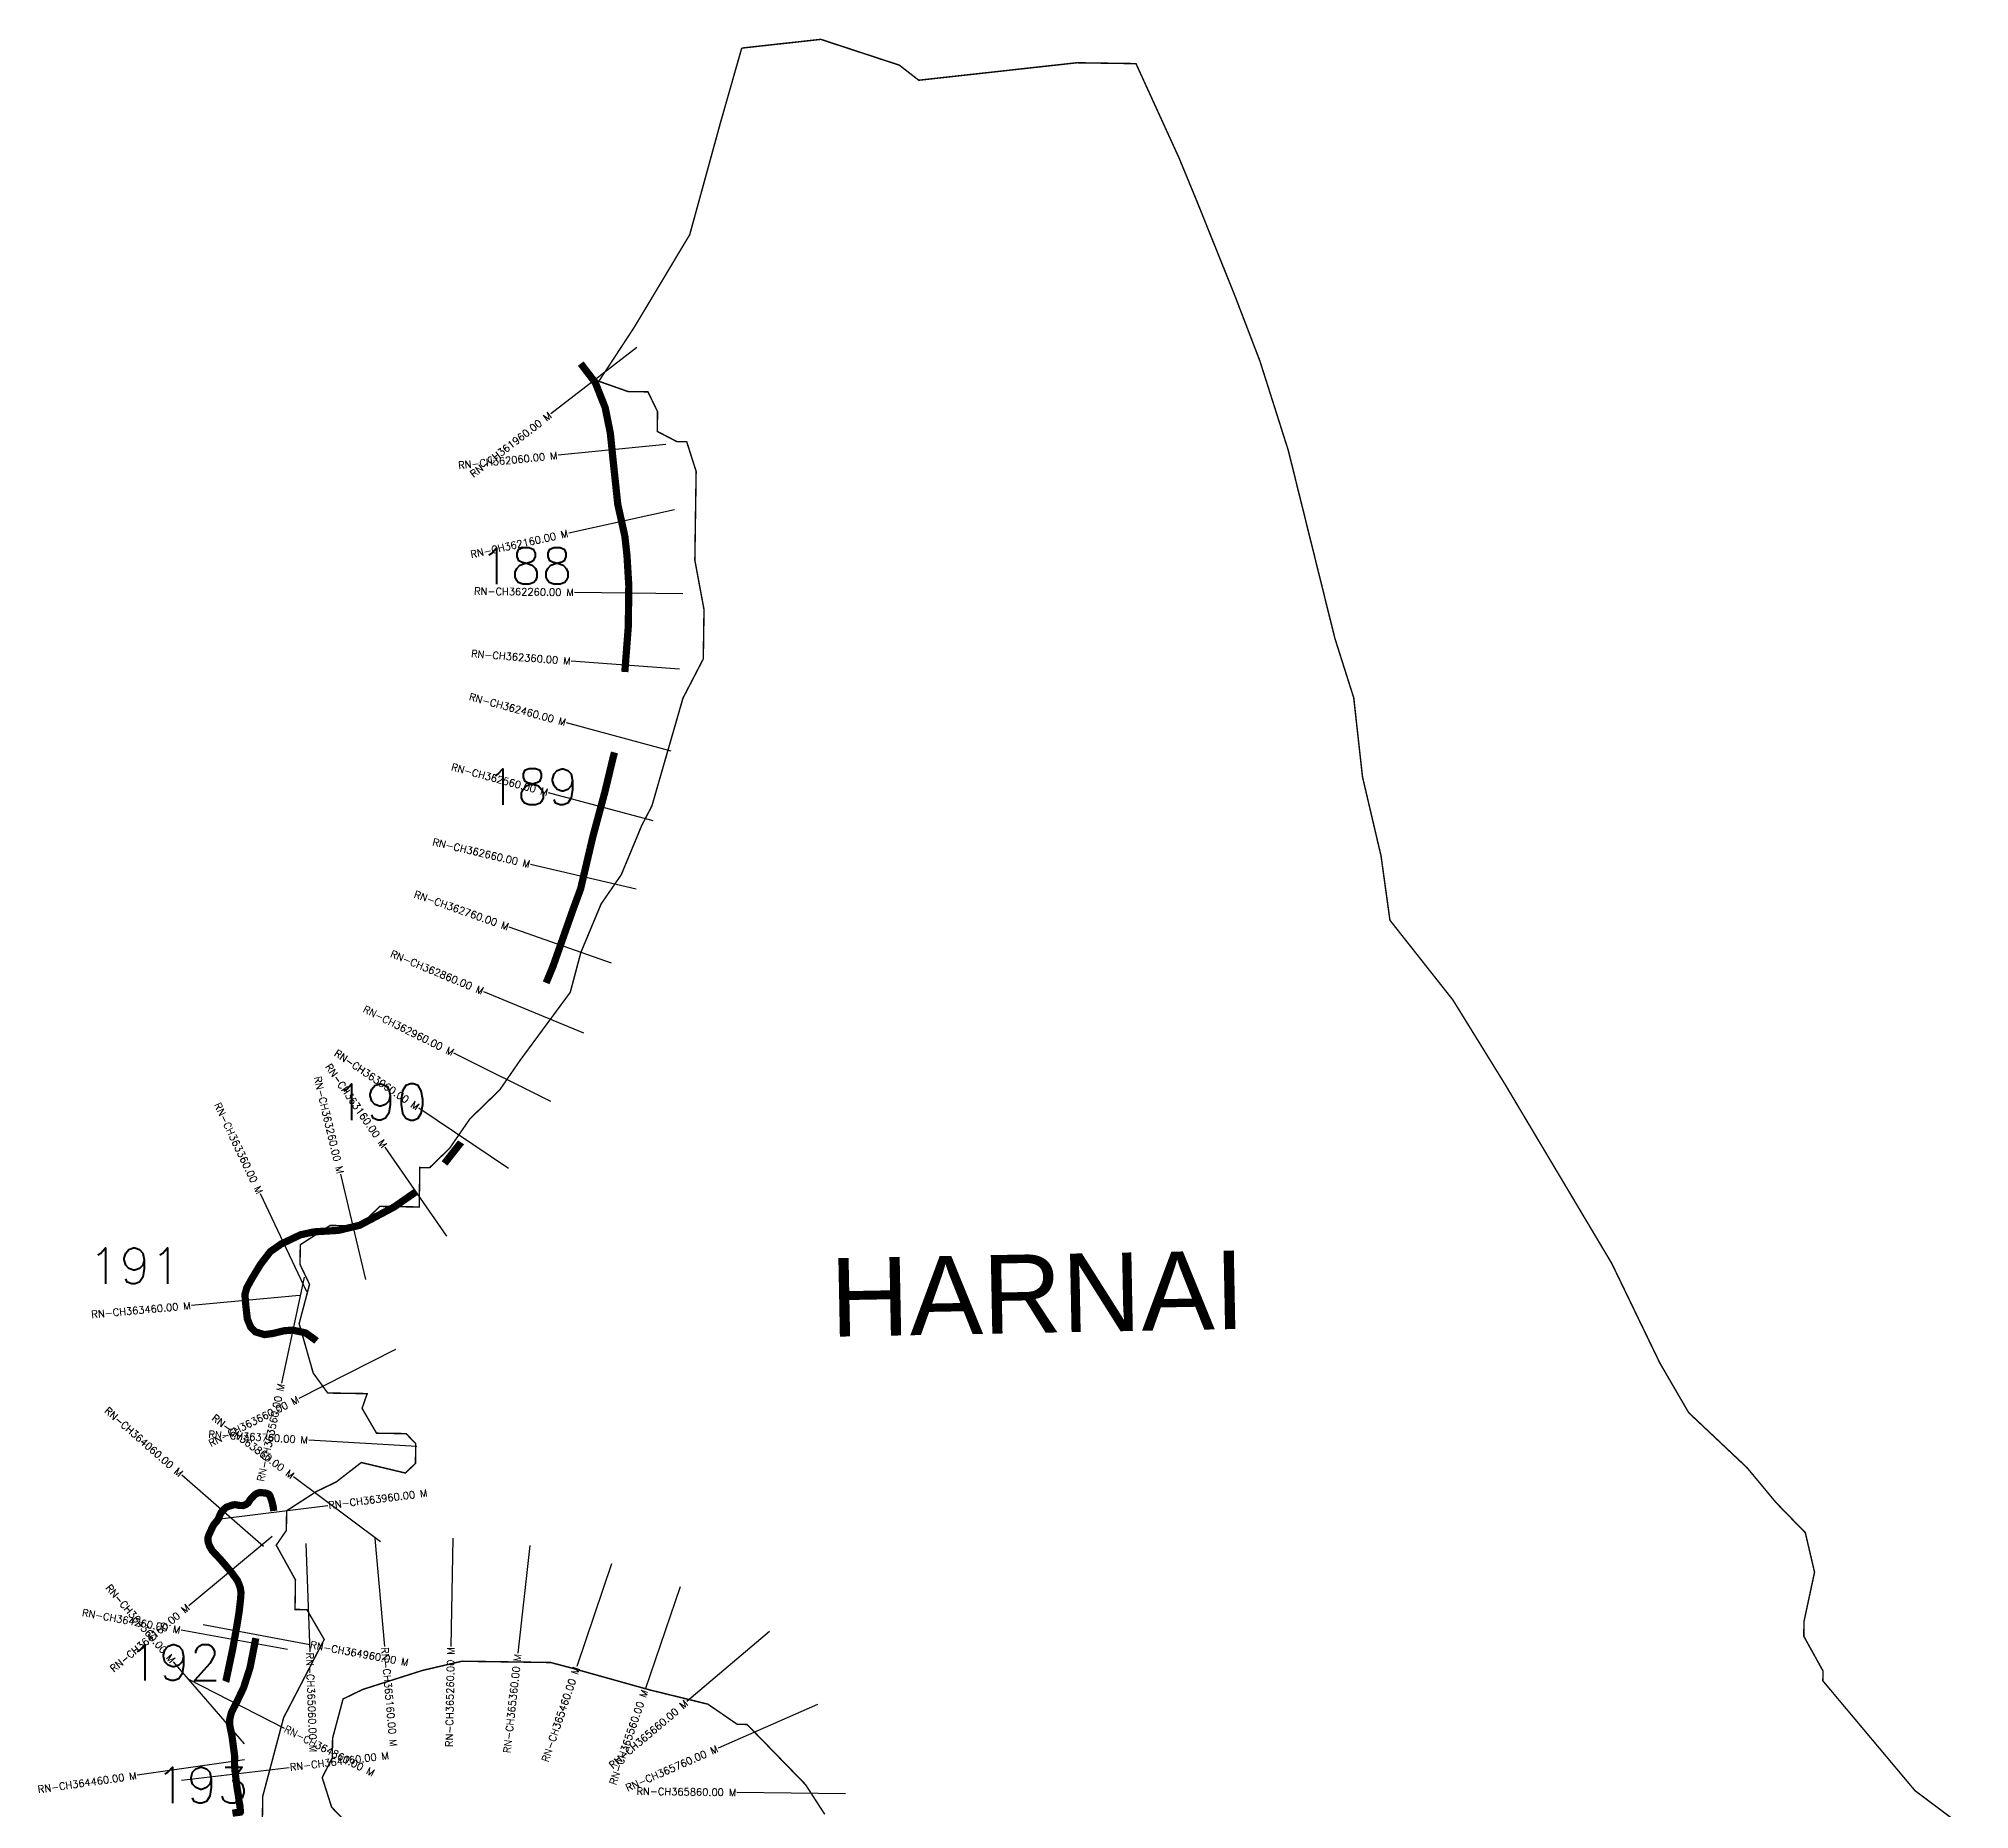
# Model space of a CAD drawing. Header units: metres. Extents: x 297222 to 300756, y 1968091 to 1972545.
# Drawn here: x 297240 to 299912, y 1970093 to 1972545 of the extents above; entities that cross this region are included whole.
import ezdxf
from ezdxf.enums import TextEntityAlignment as Align

# ---------------------------------------------------------------- set-up
doc = ezdxf.new("R2010")
doc.units = ezdxf.units.M
doc.header["$MEASUREMENT"] = 0
for name, color, linetype in [('ARTIFICIALLY PROTECTED', 4, 'Continuous'), ('CS', 134, 'Continuous'), ('CSMark', 6, 'Continuous'), ('VILLAGE NAME', 250, 'Continuous')]:
    doc.layers.add(name, color=color, linetype=linetype)
doc.styles.get("Standard").update_dxf_attribs({"font": 'simplex.shx'})

msp = doc.modelspace()

# ---------------------------------------------------------------- linework, layer by layer
at = {"color": 6, "const_width": 2, "flags": 128}
for points in [[(297549.2, 1970069.9), (297549.8, 1970110.9), (297578.7, 1970219.7), (297634.9, 1970328.1), (297610.9, 1970369.4), (297594.5, 1970369.6), (297595.1, 1970410.6), (297568.5, 1970458.7), (297582.5, 1970479), (297582.9, 1970506.3), (297624.2, 1970533), (297651.7, 1970546.3), (297686.2, 1970573.1), (297747.4, 1970558.5), (297761.2, 1970572), (297761.6, 1970599.3), (297748.2, 1970613.1), (297707.3, 1970613.7), (297687.3, 1970648.1), (297694.4, 1970668.5), (297639.8, 1970669.3), (297619.7, 1970696.9), (297600.2, 1970765.4), (297614.6, 1970819.8), (297601.4, 1970847.4), (297601.8, 1970874.6), (297643.1, 1970901.3), (297684.1, 1970900.7), (297711.8, 1970927.7), (297766.4, 1970926.9), (297767.2, 1970981.5), (297780.8, 1970981.3), (297808.5, 1971008.2), (297836.4, 1971048.7), (297877.9, 1971089.1), (297905.8, 1971129.6), (297960.7, 1971204.1), (297975.5, 1971224.2), (297990.1, 1971279.2), (298018.2, 1971346.5), (298046.1, 1971387), (298074.3, 1971454.9), (298088.4, 1971482), (298131.5, 1971631.5), (298159.6, 1971685.7), (298160.6, 1971754), (298147.9, 1971822.4), (298149.7, 1971945.3), (298136.6, 1971986.5), (298123, 1971986.6), (298095.9, 1972000.7), (298096.3, 1972028), (298083, 1972055.5), (298055.7, 1972055.8), (298015, 1972070.1), (298063.8, 1972144.5), (298069.8, 1972154.5), (298096.6, 1972199.2), (298140.8, 1972273.1), (298171.2, 1972383.8), (298183.5, 1972428.6), (298212.8, 1972531.4)], [(298212.8, 1972531.4), (298322.2, 1972543.5), (298430.9, 1972507.8), (298457.8, 1972486.9), (298676.6, 1972511.1), (298758.5, 1972509.9), (298788.3, 1972444.6), (298818.1, 1972379.3), (298842.7, 1972319.6), (298895.7, 1972187.7), (298930.1, 1972097.9), (298969.3, 1971974.4), (299033.8, 1971714.1), (299059.9, 1971631.8), (299072, 1971522.4), (299097.7, 1971412.8), (299110, 1971323.9), (299197.2, 1971213.4), (299268.9, 1971097.4), (299304.7, 1971037.3), (299417.2, 1970848.4), (299483.5, 1970711), (299523.5, 1970642.1), (299604.3, 1970565.9), (299644.5, 1970517.5), (299684.9, 1970476), (299697.7, 1970421.2), (299683.1, 1970353.1), (299682.8, 1970332.6), (299709.4, 1970284.5), (299709.2, 1970270.8), (299836.7, 1970118.8), (299911, 1970063.1)], [(298327.7, 1970086), (298301, 1970127.3), (298220.2, 1970210.4), (298206.6, 1970210.6), (298166, 1970238.5), (298084.9, 1970258.4), (297975.6, 1970289), (297948.4, 1970296.2), (297825.6, 1970298), (297770.8, 1970285.2), (297688.5, 1970259), (297661, 1970245.7), (297646.5, 1970191.4), (297646.1, 1970164.1), (297632.1, 1970137), (297645.2, 1970095.8), (297658.6, 1970082)]]:
    msp.add_lwpolyline(points, dxfattribs=at)
at = {"layer": 'ARTIFICIALLY PROTECTED', "const_width": 10, "flags": 128}
for points in [[(297990, 1972094.6), (297994.4, 1972088.7), (298010, 1972068.5), (298023.8, 1972033.6), (298031, 1971997.9), (298034.5, 1971963.2), (298041.2, 1971900), (298051.1, 1971855.2), (298054, 1971828.6), (298056.5, 1971787), (298055.8, 1971730.5), (298051.1, 1971669.1), (298051, 1971667.6)], [(298036.7, 1971556.2), (298034.9, 1971549.6), (298023.1, 1971500.4), (298006.7, 1971439.5), (297989.8, 1971367.4), (297979.2, 1971338.5), (297951.5, 1971259.9), (297942.1, 1971237.2)], [(297824.2, 1971016.4), (297823.7, 1971015.6), (297801.4, 1970987.2)], [(297762.3, 1970948.2), (297731, 1970926.5), (297683.8, 1970901.5), (297656.1, 1970894.9), (297654.5, 1970894.5), (297621.1, 1970892.5), (297602.1, 1970888.4), (297575.3, 1970875.6), (297560.2, 1970865), (297546.8, 1970847.5), (297534.2, 1970826.8), (297527.7, 1970814.8), (297525.1, 1970805.6), (297526.5, 1970789.5), (297528.5, 1970771.9), (297533.1, 1970760.6), (297539.6, 1970754), (297552.1, 1970750.2), (297563.5, 1970751.7), (297579.7, 1970755.6), (297591.1, 1970756.4), (297609, 1970752.6), (297621, 1970744.1), (297624.3, 1970741.4)], [(297565, 1970506), (297564.3, 1970511.7), (297562.3, 1970520), (297559.7, 1970527.2), (297558.1, 1970529.2), (297554.6, 1970530.7), (297548.3, 1970531.3), (297545.7, 1970531.6), (297541.4, 1970530.2), (297538.1, 1970527.8), (297532.7, 1970522), (297529.4, 1970517.1), (297526.5, 1970514.9), (297522.5, 1970513.5), (297517.4, 1970513.7), (297513.8, 1970514.4), (297511.2, 1970514.7), (297507.9, 1970514.2), (297499.7, 1970511.3), (297496.7, 1970508.9), (297491.8, 1970503.3), (297489.5, 1970497.9), (297488.3, 1970494.8), (297486.1, 1970491.8), (297483.7, 1970489.1), (297481.1, 1970485.5), (297479.2, 1970481.4), (297475.2, 1970472.7), (297474.1, 1970469.5), (297473.9, 1970465.8), (297474.4, 1970462.6), (297476.3, 1970457.2), (297480, 1970450.9), (297491.5, 1970438.7), (297498.8, 1970430.2), (297507.1, 1970420.2), (297514.5, 1970410.1), (297517, 1970404.6), (297518.7, 1970399.6), (297519.7, 1970393.3), (297519.3, 1970385.5), (297517.1, 1970366), (297513.8, 1970345.7), (297508.3, 1970315.2), (297498.8, 1970270.3), (297498.6, 1970269.8)], [(297507.9, 1970087.5), (297512.2, 1970088.2), (297518.7, 1970089), (297519, 1970089.4), (297518.2, 1970098.2), (297516.8, 1970105.7), (297516.5, 1970109.5), (297515.8, 1970113.8), (297514.2, 1970123.3), (297511.2, 1970148.1), (297510.7, 1970155.9), (297511.1, 1970165.4), (297509.3, 1970179.1), (297507.2, 1970194.7), (297504.2, 1970209.1), (297504.1, 1970217.2), (297506.4, 1970226.9), (297514.1, 1970242), (297523.3, 1970261.2), (297532.3, 1970289.3), (297539.1, 1970324.2), (297540.2, 1970329.9)]]:
    msp.add_lwpolyline(points, dxfattribs=at)
at = {"layer": 'CS'}
for p, q in [((298067.4, 1972116.8), (297948.7, 1972025.1)), ((298067.4, 1972116.8), (297948.7, 1972025.1)), ((298107.9, 1971982.6), (297958.7, 1971967.6)), ((298107.9, 1971982.6), (297958.7, 1971967.6)), ((298119.8, 1971892.2), (297973.3, 1971860)), ((298119.8, 1971892.2), (297973.3, 1971860)), ((298131.4, 1971775.9), (297981.4, 1971777.8)), ((298131.4, 1971775.9), (297981.4, 1971777.8)), ((298126.5, 1971671.3), (297976.9, 1971682.7)), ((298126.5, 1971671.3), (297976.9, 1971682.7)), ((298115, 1971558.2), (297970.2, 1971597.4)), ((298115, 1971558.2), (297970.2, 1971597.4)), ((298090.3, 1971461.4), (297945.4, 1971500.4)), ((298090.3, 1971461.4), (297945.4, 1971500.4)), ((298066.7, 1971366.8), (297920.6, 1971401)), ((298066.7, 1971366.8), (297920.6, 1971401)), ((298032.6, 1971264.3), (297891.1, 1971314.1)), ((298032.6, 1971264.3), (297891.1, 1971314.1)), ((297994.4, 1971167.5), (297855.8, 1971225)), ((297994.4, 1971167.5), (297855.8, 1971225)), ((297948.6, 1971072.8), (297814.3, 1971139.7)), ((297948.6, 1971072.8), (297814.3, 1971139.7)), ((297890.2, 1970980.1), (297765.7, 1971063.8)), ((297890.2, 1970980.1), (297765.7, 1971063.8)), ((297804.7, 1970886.4), (297719.2, 1971009.6)), ((297804.7, 1970886.4), (297719.2, 1971009.6)), ((297692.6, 1970826.5), (297657.7, 1970972.4)), ((297692.6, 1970826.5), (297657.7, 1970972.4)), ((297611, 1970809.5), (297546.5, 1970944.9)), ((297611, 1970809.5), (297546.5, 1970944.9)), ((297607, 1970829.7), (297575.7, 1970683)), ((297607, 1970829.7), (297575.7, 1970683)), ((297600.5, 1970804.2), (297451.1, 1970790.6)), ((297600.5, 1970804.2), (297451.1, 1970790.6)), ((297733.7, 1970729.4), (297599.9, 1970661.7)), ((297733.7, 1970729.4), (297599.9, 1970661.7)), ((297763.2, 1970595.4), (297613.4, 1970604.1)), ((297763.2, 1970595.4), (297613.4, 1970604.1)), ((297550.8, 1970456.8), (297437.8, 1970555.6)), ((297550.8, 1970456.8), (297437.8, 1970555.6)), ((297712.7, 1970463.5), (297592.6, 1970553.3)), ((297712.7, 1970463.5), (297592.6, 1970553.3)), ((297490.8, 1970495.1), (297639.7, 1970513.7)), ((297490.8, 1970495.1), (297639.7, 1970513.7)), ((297562.8, 1970470.6), (297447.4, 1970374.8)), ((297562.8, 1970470.6), (297447.4, 1970374.8)), ((297609.3, 1970460.8), (297614.8, 1970310.9)), ((297609.3, 1970460.8), (297614.8, 1970310.9)), ((297705, 1970467.7), (297718.5, 1970318.3)), ((297705, 1970467.7), (297718.5, 1970318.3)), ((297813, 1970468.2), (297810.3, 1970318.2)), ((297813, 1970468.2), (297810.3, 1970318.2)), ((297919.4, 1970458.2), (297902.9, 1970309.1)), ((297919.4, 1970458.2), (297902.9, 1970309.1)), ((298032.5, 1970433), (297984.6, 1970290.8)), ((298032.5, 1970433), (297984.6, 1970290.8)), ((298127.6, 1970400.9), (298079, 1970258.9)), ((298127.6, 1970400.9), (298079, 1970258.9)), ((297584.3, 1970314.1), (297436.7, 1970340.8)), ((297584.3, 1970314.1), (297436.7, 1970340.8)), ((297467.4, 1970348.6), (297614.9, 1970321.3)), ((297467.4, 1970348.6), (297614.9, 1970321.3)), ((298251.4, 1970339.3), (298137, 1970242.2)), ((298251.4, 1970339.3), (298137, 1970242.2)), ((297524.7, 1970183.8), (297426.4, 1970297.1)), ((297524.7, 1970183.8), (297426.4, 1970297.1)), ((297446, 1970273.7), (297579.7, 1970205.5)), ((297446, 1970273.7), (297579.7, 1970205.5)), ((298317.5, 1970238), (298180.2, 1970177.7)), ((298317.5, 1970238), (298180.2, 1970177.7)), ((297524.7, 1970161.4), (297376.2, 1970140.1)), ((297524.7, 1970161.4), (297376.2, 1970140.1)), ((297437.5, 1970133.1), (297586.4, 1970151)), ((297437.5, 1970133.1), (297586.4, 1970151)), ((298356.2, 1970114.5), (298206.2, 1970116.3)), ((298356.2, 1970114.5), (298206.2, 1970116.3))]:
    msp.add_line(p, q, dxfattribs=at)

# ---------------------------------------------------------------- texts
at = {"char_height": 50, "attachment_point": 1}
for s, insert in [('188', (297850, 1971839.3)), ('189', (297858.7, 1971533.7)), ('190', (297649.2, 1971097.3)), ('191', (297308.7, 1970870.3)), ('192', (297363.1, 1970321.1)), ('193', (297401.4, 1970151.5))]:
    msp.add_mtext_dynamic_manual_height_columns(s, width=84.374, gutter_width=1, heights=[74.2], dxfattribs=dict(at, insert=insert))
at = {"layer": 'CSMark'}
for s, rotation, p in [('RN-CH361960.00 M', 37.6947, (297947.9, 1972024.5)), ('RN-CH361960.00 M', 37.6947, (297947.9, 1972024.5)), ('RN-CH362060.00 M', 5.7334, (297957.7, 1971967.5)), ('RN-CH362060.00 M', 5.7334, (297957.7, 1971967.5)), ('RN-CH362160.00 M', 12.4191, (297972.3, 1971859.7)), ('RN-CH362160.00 M', 12.4191, (297972.3, 1971859.7)), ('RN-CH362260.00 M', 359.2707, (297980.4, 1971777.8)), ('RN-CH362260.00 M', 359.2707, (297980.4, 1971777.8)), ('RN-CH362360.00 M', 355.6463, (297975.9, 1971682.7)), ('RN-CH362360.00 M', 355.6463, (297975.9, 1971682.7)), ('RN-CH362460.00 M', 344.8554, (297969.2, 1971597.7)), ('RN-CH362460.00 M', 344.8554, (297969.2, 1971597.7)), ('RN-CH362560.00 M', 344.9345, (297944.4, 1971500.7)), ('RN-CH362560.00 M', 344.9345, (297944.4, 1971500.7)), ('RN-CH362660.00 M', 346.8097, (297919.7, 1971401.2)), ('RN-CH362660.00 M', 346.8097, (297919.7, 1971401.2)), ('RN-CH362760.00 M', 340.5857, (297890.1, 1971314.5)), ('RN-CH362760.00 M', 340.5857, (297890.1, 1971314.5)), ('RN-CH362860.00 M', 337.4725, (297854.9, 1971225.3)), ('RN-CH362860.00 M', 337.4725, (297854.9, 1971225.3)), ('RN-CH362960.00 M', 333.5149, (297813.4, 1971140.2)), ('RN-CH362960.00 M', 333.5149, (297813.4, 1971140.2)), ('RN-CH363060.00 M', 326.0623, (297764.9, 1971064.4)), ('RN-CH363060.00 M', 326.0623, (297764.9, 1971064.4)), ('RN-CH363160.00 M', 304.7822, (297718.6, 1971010.4)), ('RN-CH363160.00 M', 304.7822, (297718.6, 1971010.4)), ('RN-CH363260.00 M', 283.4479, (297657.4, 1970973.4)), ('RN-CH363260.00 M', 283.4479, (297657.4, 1970973.4)), ('RN-CH363360.00 M', 295.4644, (297546, 1970945.9)), ('RN-CH363360.00 M', 295.4644, (297546, 1970945.9)), ('RN-CH363460.00 M', 5.1971, (297450.1, 1970790.5)), ('RN-CH363460.00 M', 5.1971, (297450.1, 1970790.5)), ('RN-CH363660.00 M', 26.8323, (297599, 1970661.3)), ('RN-CH363660.00 M', 26.8323, (297599, 1970661.3)), ('RN-CH363560.00 M', 77.9364, (297575.5, 1970682)), ('RN-CH363560.00 M', 77.9364, (297575.5, 1970682)), ('RN-CH364060.00 M', 318.8436, (297437.1, 1970556.2)), ('RN-CH364060.00 M', 318.8436, (297437.1, 1970556.2)), ('RN-CH363860.00 M', 323.2061, (297591.8, 1970553.9)), ('RN-CH363860.00 M', 323.2061, (297591.8, 1970553.9)), ('RN-CH363760.00 M', 356.6686, (297612.4, 1970604.2)), ('RN-CH363760.00 M', 356.6686, (297612.4, 1970604.2)), ('RN-CH364360.00 M', 310.9037, (297425.8, 1970297.9)), ('RN-CH364360.00 M', 310.9037, (297425.8, 1970297.9)), ('RN-CH364260.00 M', 349.7249, (297435.7, 1970341)), ('RN-CH364260.00 M', 349.7249, (297435.7, 1970341)), ('RN-CH364160.00 M', 39.722, (297446.6, 1970374.1)), ('RN-CH364160.00 M', 39.722, (297446.6, 1970374.1)), ('RN-CH365260.00 M', 88.9726, (297810.3, 1970317.2)), ('RN-CH365260.00 M', 88.9726, (297810.3, 1970317.2)), ('RN-CH365360.00 M', 83.7016, (297902.8, 1970308.1)), ('RN-CH365360.00 M', 83.7016, (297902.8, 1970308.1)), ('RN-CH365460.00 M', 71.4061, (297984.3, 1970289.8)), ('RN-CH365460.00 M', 71.4061, (297984.3, 1970289.8)), ('RN-CH365560.00 M', 71.1142, (298078.7, 1970258)), ('RN-CH365560.00 M', 71.1142, (298078.7, 1970258)), ('RN-CH365660.00 M', 40.3435, (298136.3, 1970241.5)), ('RN-CH365660.00 M', 40.3435, (298136.3, 1970241.5)), ('RN-CH365760.00 M', 23.6801, (298179.3, 1970177.3)), ('RN-CH365760.00 M', 23.6801, (298179.3, 1970177.3)), ('RN-CH364460.00 M', 8.1906, (297375.2, 1970139.9)), ('RN-CH364460.00 M', 8.1906, (297375.2, 1970139.9)), ('RN-CH365860.00 M', 359.2821, (298205.2, 1970116.3)), ('RN-CH365860.00 M', 359.2821, (298205.2, 1970116.3))]:
    msp.add_text(s, height=10, rotation=rotation, dxfattribs=at).set_placement(p, align=Align.MIDDLE_RIGHT)
for s, rotation, p in [('RN-CH363960.00 M', 7.1327, (297640.7, 1970513.9)), ('RN-CH363960.00 M', 7.1327, (297640.7, 1970513.9)), ('RN-CH364960.00 M', 349.5265, (297615.8, 1970321.1)), ('RN-CH364960.00 M', 349.5265, (297615.8, 1970321.1)), ('RN-CH365160.00 M', 275.1319, (297718.6, 1970317.3)), ('RN-CH365160.00 M', 275.1319, (297718.6, 1970317.3)), ('RN-CH365060.00 M', 272.0707, (297614.8, 1970309.9)), ('RN-CH365060.00 M', 272.0707, (297614.8, 1970309.9)), ('RN-CH364860.00 M', 332.9837, (297580.6, 1970205.1)), ('RN-CH364860.00 M', 332.9837, (297580.6, 1970205.1)), ('RN-CH364760.00 M', 6.8633, (297587.4, 1970151.1)), ('RN-CH364760.00 M', 6.8633, (297587.4, 1970151.1))]:
    msp.add_text(s, height=10, rotation=rotation, dxfattribs=at).set_placement(p, align=Align.MIDDLE_LEFT)
at = {"layer": 'VILLAGE NAME', "insert": (298334.1, 1970855.9), "char_height": 108.748, "attachment_point": 1, "rotation": 1.1028}
msp.add_mtext_dynamic_manual_height_columns('{\\fArial|b0|i0|c0|p34;HARNAI}', width=1571.314, gutter_width=543.7, heights=[0], dxfattribs=at)

doc.saveas('drawing.dxf')
